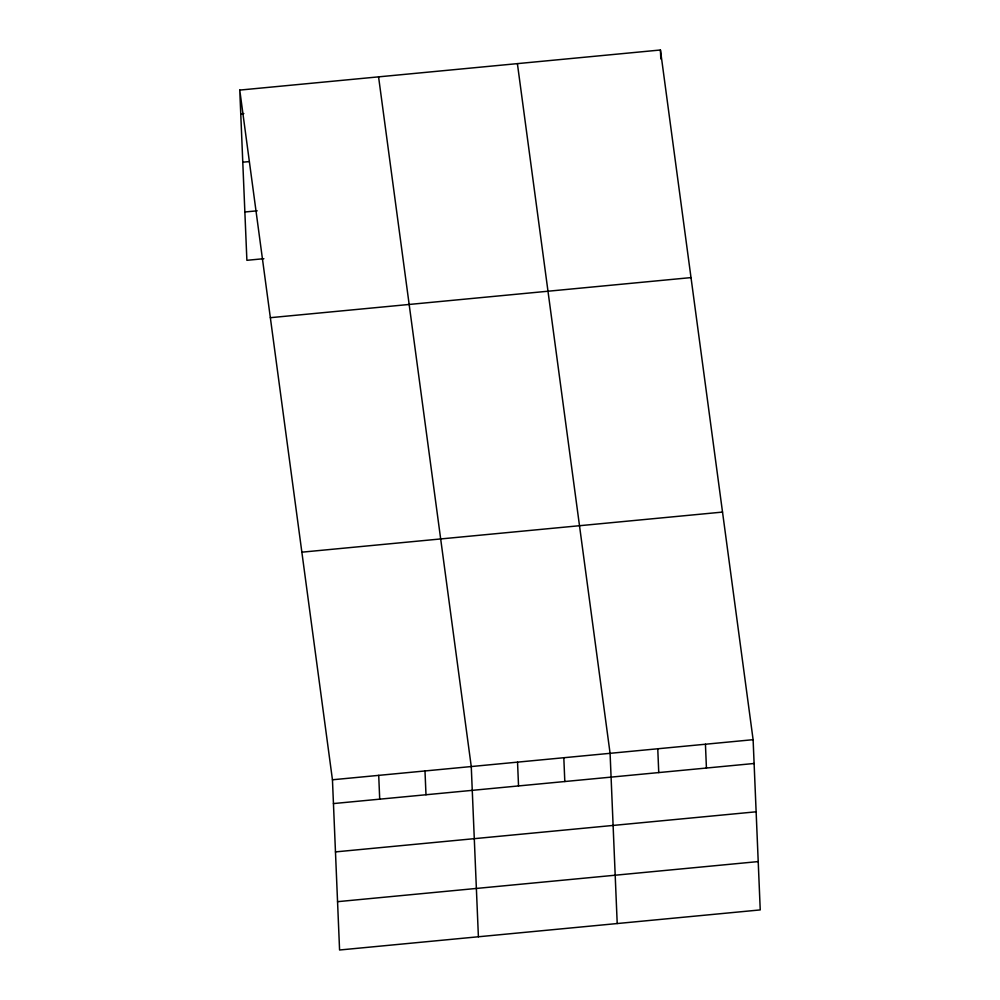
<?xml version="1.0" encoding="UTF-8"?>
<svg xmlns="http://www.w3.org/2000/svg" width="1000" height="1000" viewBox="0 0 1000 1000"><rect width="100%" height="100%" fill="white"/><g stroke="black" fill="none" stroke-linecap="round" stroke-linejoin="round"><path stroke-width="1.5" d="M239.762 90.087L660.425 50L753.112 739.688L760.238 909.912L339.575 950L332.45 779.775L239.762 90.087L246.887 260.312L263.863 258.688M240.75 113.888L243.837 113.588M242.775 162.2L248.95 161.612M244.862 211.988L257.2 210.812M270.338 317.688L691.012 277.6M301.863 552.175L722.525 512.087M332.45 779.775L753.112 739.688M333.438 803.575L754.112 763.487M335.462 851.9L756.137 811.8M337.55 901.675L758.213 861.587M517.4 63.625L610.087 753.325L617.212 923.538M378.575 76.862L471.262 766.55L478.4 936.775M705.438 744.237L706.425 768.025M660.425 50L660.8 58.925M657.763 748.775L658.75 772.575M563.812 757.725L564.812 781.525M517.537 762.138L518.538 785.938M424.988 770.962L425.988 794.75M378.713 775.362L379.712 799.163"/></g></svg>
